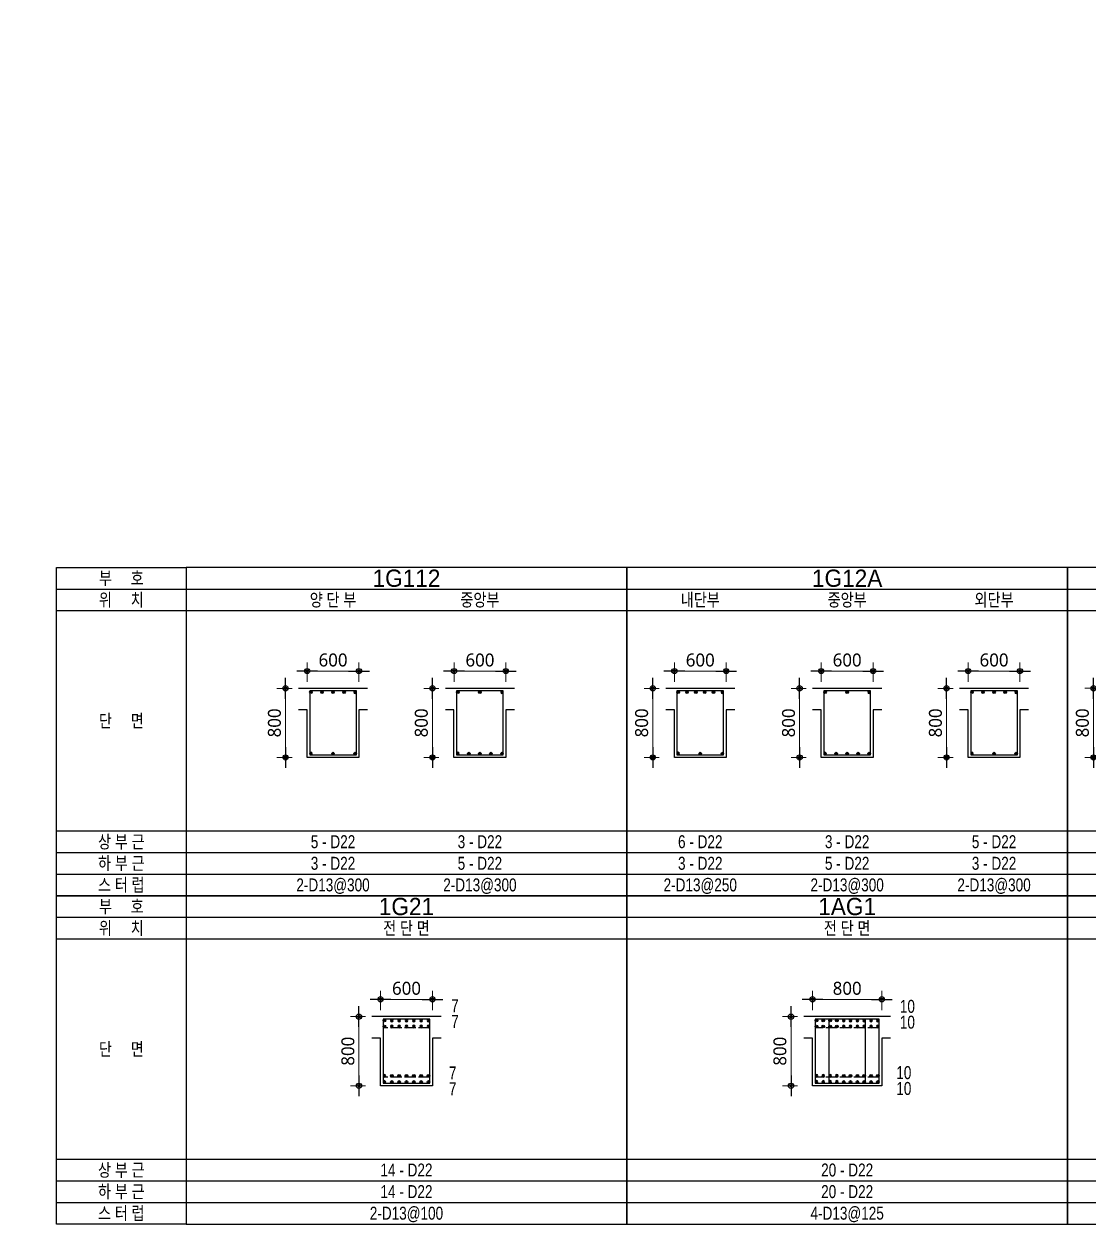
# Model space of a CAD drawing. Header units: millimetres. Extents: x 350420 to 672135, y -312840 to -44390.
# Drawn here: x 533284 to 545609, y -94550 to -80660 of the extents above; entities that cross this region are included whole.
import ezdxf
from ezdxf.enums import TextEntityAlignment as Align
from ezdxf.xclip import XClip

# ---------------------------------------------------------------- set-up
doc = ezdxf.new("R2010")
doc.units = ezdxf.units.MM
doc.header["$LTSCALE"] = 65
doc.header["$XCLIPFRAME"] = 0
doc.linetypes.add('HID', pattern=[2.5, 2, -0.5])
doc.linetypes.add('XS-지하주차장$0$HID', pattern=[2.3, 1.5, -0.8])
doc.layers.get('Defpoints').update_dxf_attribs({"color": 145})
for name, color, linetype in [('BAR', 2, 'Continuous'), ('BAR1', 3, 'Continuous'), ('BAR2', 3, 'HID'), ('BARR', 1, 'Continuous'), ('DIM', 7, 'Continuous'), ('LINE', 7, 'Continuous'), ('보', 4, 'Continuous')]:
    doc.layers.add(name, color=color, linetype=linetype)
doc.layers.add('TEXT', color=3, linetype='Continuous', lineweight=9)
doc.layers.add('XS-지하주차장$0$1215', color=181, linetype='XS-지하주차장$0$HID', plot=False)
doc.styles.add('돋음', font='Dotum.ttf')
doc.styles.add('맑은고딕', font='malgun.ttf')
doc.dimstyles.new('DIM_30', dxfattribs={"dimscale": 30, "dimtxt": 3, "dimasz": 1.2, "dimexe": 2, "dimexo": 1.5, "dimgap": 1, "dimtad": 1, "dimdec": 0, "dimdsep": 46, "dimtxsty": '맑은고딕', "dimblk1": 'DIMDOT', "dimblk2": 'DIMDOT', "dimsah": 1, "dimcen": 1, "dimdle": 2, "dimclrd": 7, "dimclre": 7, "dimclrt": 3, "dimadec": 0, "dimazin": 0, "dimtfac": 1, "dimtdec": 0, "dimtix": 1, "dimtmove": 2, "dimatfit": 3, "dimldrblk": 'DIMDOT', "dimfxl": 0, "dimtolj": 1, "dimarcsym": 0})

# ---------------------------------------------------------------- blocks, each defined once
blk = doc.blocks.new('A$C229967B0')
at = {"layer": 'LINE'}
for p, q in [((-750, 0), (750, 0)), ((-750, -3800), (-750, 0)), ((750, 0), (750, -3800)), ((-750, -500), (750, -500)), ((-750, -3050), (750, -3050)), ((750, -3800), (-750, -3800))]:
    blk.add_line(p, q, dxfattribs=at)
at = {"layer": 'LINE', "color": 4}
for p, q in [((-750, -250), (750, -250)), ((-750, -3300), (750, -3300)), ((-750, -3550), (750, -3550))]:
    blk.add_line(p, q, dxfattribs=at)
at = {"layer": 'TEXT', "style": '돋음', "width": 0.8}
for s, p in [('부     호', (0, -125)), ('위     치', (0, -375)), ('단     면', (0, -1775)), ('상 부 근', (0, -3175)), ('하 부 근', (0, -3425)), ('스 터 럽', (0, -3675))]:
    blk.add_text(s, height=150, dxfattribs=at).set_placement(p, align=Align.MIDDLE_CENTER)
blk = doc.blocks.new('A$C60D16AC0')
at = {"layer": 'LINE', "color": 4}
for p, q in [((-5100, 3550), (0, 3550)), ((-5100, 500), (0, 500)), ((-5100, 250), (0, 250))]:
    blk.add_line(p, q, dxfattribs=at)
at = {"layer": 'LINE'}
for p, q in [((-5100, 3300), (0, 3300)), ((-5100, 750), (0, 750))]:
    blk.add_line(p, q, dxfattribs=at)
blk.add_lwpolyline([(-5100, 3800), (-5100, 0), (0, 0), (0, 3800)], close=True, dxfattribs=at)
blk = doc.blocks.new('BAR')
at = {"layer": 'BARR'}
h = blk.add_hatch(color=256, dxfattribs=at)
edge = h.paths.add_edge_path()
edge.add_arc((0, 0), 15, 0, 360)
blk.add_circle((0, 0), 15, dxfattribs=at)
blk = doc.blocks.new('DIMDOT')
at = {"layer": 'DIM', "linetype": 'Continuous'}
blk.add_line((-2, 0), (2, 0), dxfattribs=at)
for radius in [0.5, 0.25]:
    blk.add_circle((0, 0), radius, dxfattribs=at)
blk = doc.blocks.new('*D157')
at = {"layer": 'Defpoints', "color": 0, "transparency": 16777216}
for p in [(21677, -24408), (21677, -24608), (22277, -24608)]:
    blk.add_point(p, dxfattribs=at)
at = {"layer": 'DIM', "color": 7, "lineweight": -2, "transparency": 16777216}
for p, q in [((21677, -24533), (21677, -24308)), ((22217, -24408), (21737, -24408)), ((22277, -24533), (22277, -24308))]:
    blk.add_line(p, q, dxfattribs=at)
at = {"layer": 'DIM', "color": 7, "lineweight": -2, "transparency": 16777216, "xscale": 60, "yscale": 60, "zscale": 60, "rotation": 180}
blk.add_blockref('DIMDOT', (21677, -24408), dxfattribs=at)
at = {"layer": 'DIM', "color": 7, "lineweight": -2, "transparency": 16777216, "xscale": 60, "yscale": 60, "zscale": 60}
blk.add_blockref('DIMDOT', (22277, -24408), dxfattribs=at)
at = {"layer": 'DIM', "color": 3, "transparency": 16777216, "insert": (21977, -24281), "char_height": 150, "attachment_point": 5, "style": '맑은고딕'}
blk.add_mtext('\\A1;600', dxfattribs=at)
blk = doc.blocks.new('*D158')
at = {"layer": 'Defpoints', "color": 0, "transparency": 16777216}
for p in [(21577, -24608), (21427, -25408), (21577, -25408)]:
    blk.add_point(p, dxfattribs=at)
at = {"layer": 'DIM', "color": 7, "lineweight": -2, "transparency": 16777216}
for p, q in [((21502, -24608), (21327, -24608)), ((21427, -24668), (21427, -25348)), ((21502, -25408), (21327, -25408))]:
    blk.add_line(p, q, dxfattribs=at)
at = {"layer": 'DIM', "color": 7, "lineweight": -2, "transparency": 16777216, "xscale": 60, "yscale": 60, "zscale": 60}
for p, rotation in [((21427, -24608), 90), ((21427, -25408), 270)]:
    blk.add_blockref('DIMDOT', p, dxfattribs=dict(at, rotation=rotation))
at = {"layer": 'DIM', "color": 3, "transparency": 16777216, "insert": (21299, -25008), "char_height": 150, "attachment_point": 5, "rotation": 90, "style": '맑은고딕'}
blk.add_mtext('\\A1;800', dxfattribs=at)
blk = doc.blocks.new('*D159')
at = {"layer": 'Defpoints', "color": 0, "transparency": 16777216}
for p in [(23377, -24408), (23377, -24608), (23977, -24608)]:
    blk.add_point(p, dxfattribs=at)
at = {"layer": 'DIM', "color": 7, "lineweight": -2, "transparency": 16777216}
for p, q in [((23377, -24533), (23377, -24308)), ((23917, -24408), (23437, -24408)), ((23977, -24533), (23977, -24308))]:
    blk.add_line(p, q, dxfattribs=at)
at = {"layer": 'DIM', "color": 7, "lineweight": -2, "transparency": 16777216, "xscale": 60, "yscale": 60, "zscale": 60, "rotation": 180}
blk.add_blockref('DIMDOT', (23377, -24408), dxfattribs=at)
at = {"layer": 'DIM', "color": 7, "lineweight": -2, "transparency": 16777216, "xscale": 60, "yscale": 60, "zscale": 60}
blk.add_blockref('DIMDOT', (23977, -24408), dxfattribs=at)
at = {"layer": 'DIM', "color": 3, "transparency": 16777216, "insert": (23677, -24281), "char_height": 150, "attachment_point": 5, "style": '맑은고딕'}
blk.add_mtext('\\A1;600', dxfattribs=at)
blk = doc.blocks.new('*D160')
at = {"layer": 'Defpoints', "color": 0, "transparency": 16777216}
for p in [(23277, -24608), (23127, -25408), (23277, -25408)]:
    blk.add_point(p, dxfattribs=at)
at = {"layer": 'DIM', "color": 7, "lineweight": -2, "transparency": 16777216}
for p, q in [((23202, -24608), (23027, -24608)), ((23127, -24668), (23127, -25348)), ((23202, -25408), (23027, -25408))]:
    blk.add_line(p, q, dxfattribs=at)
at = {"layer": 'DIM', "color": 7, "lineweight": -2, "transparency": 16777216, "xscale": 60, "yscale": 60, "zscale": 60}
for p, rotation in [((23127, -24608), 90), ((23127, -25408), 270)]:
    blk.add_blockref('DIMDOT', p, dxfattribs=dict(at, rotation=rotation))
at = {"layer": 'DIM', "color": 3, "transparency": 16777216, "insert": (22999, -25008), "char_height": 150, "attachment_point": 5, "rotation": 90, "style": '맑은고딕'}
blk.add_mtext('\\A1;800', dxfattribs=at)
blk = doc.blocks.new('*D161')
at = {"layer": 'Defpoints', "color": 0, "transparency": 16777216}
for p in [(28987, -24408), (28987, -24608), (29587, -24608)]:
    blk.add_point(p, dxfattribs=at)
at = {"layer": 'DIM', "color": 7, "lineweight": -2, "transparency": 16777216}
for p, q in [((28987, -24533), (28987, -24308)), ((29527, -24408), (29047, -24408)), ((29587, -24533), (29587, -24308))]:
    blk.add_line(p, q, dxfattribs=at)
at = {"layer": 'DIM', "color": 7, "lineweight": -2, "transparency": 16777216, "xscale": 60, "yscale": 60, "zscale": 60, "rotation": 180}
blk.add_blockref('DIMDOT', (28987, -24408), dxfattribs=at)
at = {"layer": 'DIM', "color": 7, "lineweight": -2, "transparency": 16777216, "xscale": 60, "yscale": 60, "zscale": 60}
blk.add_blockref('DIMDOT', (29587, -24408), dxfattribs=at)
at = {"layer": 'DIM', "color": 3, "transparency": 16777216, "insert": (29287, -24281), "char_height": 150, "attachment_point": 5, "style": '맑은고딕'}
blk.add_mtext('\\A1;600', dxfattribs=at)
blk = doc.blocks.new('*D162')
at = {"layer": 'Defpoints', "color": 0, "transparency": 16777216}
for p in [(28887, -24608), (28737, -25408), (28887, -25408)]:
    blk.add_point(p, dxfattribs=at)
at = {"layer": 'DIM', "color": 7, "lineweight": -2, "transparency": 16777216}
for p, q in [((28812, -24608), (28637, -24608)), ((28737, -24668), (28737, -25348)), ((28812, -25408), (28637, -25408))]:
    blk.add_line(p, q, dxfattribs=at)
at = {"layer": 'DIM', "color": 7, "lineweight": -2, "transparency": 16777216, "xscale": 60, "yscale": 60, "zscale": 60}
for p, rotation in [((28737, -24608), 90), ((28737, -25408), 270)]:
    blk.add_blockref('DIMDOT', p, dxfattribs=dict(at, rotation=rotation))
at = {"layer": 'DIM', "color": 3, "transparency": 16777216, "insert": (28609, -25008), "char_height": 150, "attachment_point": 5, "rotation": 90, "style": '맑은고딕'}
blk.add_mtext('\\A1;800', dxfattribs=at)
blk = doc.blocks.new('*D163')
at = {"layer": 'Defpoints', "color": 0, "transparency": 16777216}
for p in [(30687, -24408), (30687, -24608), (31287, -24608)]:
    blk.add_point(p, dxfattribs=at)
at = {"layer": 'DIM', "color": 7, "lineweight": -2, "transparency": 16777216}
for p, q in [((30687, -24533), (30687, -24308)), ((31227, -24408), (30747, -24408)), ((31287, -24533), (31287, -24308))]:
    blk.add_line(p, q, dxfattribs=at)
at = {"layer": 'DIM', "color": 7, "lineweight": -2, "transparency": 16777216, "xscale": 60, "yscale": 60, "zscale": 60, "rotation": 180}
blk.add_blockref('DIMDOT', (30687, -24408), dxfattribs=at)
at = {"layer": 'DIM', "color": 7, "lineweight": -2, "transparency": 16777216, "xscale": 60, "yscale": 60, "zscale": 60}
blk.add_blockref('DIMDOT', (31287, -24408), dxfattribs=at)
at = {"layer": 'DIM', "color": 3, "transparency": 16777216, "insert": (30987, -24281), "char_height": 150, "attachment_point": 5, "style": '맑은고딕'}
blk.add_mtext('\\A1;600', dxfattribs=at)
blk = doc.blocks.new('*D164')
at = {"layer": 'Defpoints', "color": 0, "transparency": 16777216}
for p in [(30587, -24608), (30437, -25408), (30587, -25408)]:
    blk.add_point(p, dxfattribs=at)
at = {"layer": 'DIM', "color": 7, "lineweight": -2, "transparency": 16777216}
for p, q in [((30512, -24608), (30337, -24608)), ((30437, -24668), (30437, -25348)), ((30512, -25408), (30337, -25408))]:
    blk.add_line(p, q, dxfattribs=at)
at = {"layer": 'DIM', "color": 7, "lineweight": -2, "transparency": 16777216, "xscale": 60, "yscale": 60, "zscale": 60}
for p, rotation in [((30437, -24608), 90), ((30437, -25408), 270)]:
    blk.add_blockref('DIMDOT', p, dxfattribs=dict(at, rotation=rotation))
at = {"layer": 'DIM', "color": 3, "transparency": 16777216, "insert": (30309, -25008), "char_height": 150, "attachment_point": 5, "rotation": 90, "style": '맑은고딕'}
blk.add_mtext('\\A1;800', dxfattribs=at)
blk = doc.blocks.new('*D165')
at = {"layer": 'Defpoints', "color": 0, "transparency": 16777216}
for p in [(32387, -24408), (32387, -24608), (32987, -24608)]:
    blk.add_point(p, dxfattribs=at)
at = {"layer": 'DIM', "color": 7, "lineweight": -2, "transparency": 16777216}
for p, q in [((32387, -24533), (32387, -24308)), ((32927, -24408), (32447, -24408)), ((32987, -24533), (32987, -24308))]:
    blk.add_line(p, q, dxfattribs=at)
at = {"layer": 'DIM', "color": 7, "lineweight": -2, "transparency": 16777216, "xscale": 60, "yscale": 60, "zscale": 60, "rotation": 180}
blk.add_blockref('DIMDOT', (32387, -24408), dxfattribs=at)
at = {"layer": 'DIM', "color": 7, "lineweight": -2, "transparency": 16777216, "xscale": 60, "yscale": 60, "zscale": 60}
blk.add_blockref('DIMDOT', (32987, -24408), dxfattribs=at)
at = {"layer": 'DIM', "color": 3, "transparency": 16777216, "insert": (32687, -24281), "char_height": 150, "attachment_point": 5, "style": '맑은고딕'}
blk.add_mtext('\\A1;600', dxfattribs=at)
blk = doc.blocks.new('*D166')
at = {"layer": 'Defpoints', "color": 0, "transparency": 16777216}
for p in [(32287, -24608), (32137, -25408), (32287, -25408)]:
    blk.add_point(p, dxfattribs=at)
at = {"layer": 'DIM', "color": 7, "lineweight": -2, "transparency": 16777216}
for p, q in [((32212, -24608), (32037, -24608)), ((32137, -24668), (32137, -25348)), ((32212, -25408), (32037, -25408))]:
    blk.add_line(p, q, dxfattribs=at)
at = {"layer": 'DIM', "color": 7, "lineweight": -2, "transparency": 16777216, "xscale": 60, "yscale": 60, "zscale": 60}
for p, rotation in [((32137, -24608), 90), ((32137, -25408), 270)]:
    blk.add_blockref('DIMDOT', p, dxfattribs=dict(at, rotation=rotation))
at = {"layer": 'DIM', "color": 3, "transparency": 16777216, "insert": (32009, -25008), "char_height": 150, "attachment_point": 5, "rotation": 90, "style": '맑은고딕'}
blk.add_mtext('\\A1;800', dxfattribs=at)
blk = doc.blocks.new('*D167')
at = {"layer": 'Defpoints', "color": 0, "transparency": 16777216}
for p in [(36714, -24408), (36714, -24608), (37314, -24608)]:
    blk.add_point(p, dxfattribs=at)
at = {"layer": 'DIM', "color": 7, "lineweight": -2, "transparency": 16777216}
for p, q in [((36714, -24533), (36714, -24308)), ((37254, -24408), (36774, -24408)), ((37314, -24533), (37314, -24308))]:
    blk.add_line(p, q, dxfattribs=at)
at = {"layer": 'DIM', "color": 7, "lineweight": -2, "transparency": 16777216, "xscale": 60, "yscale": 60, "zscale": 60, "rotation": 180}
blk.add_blockref('DIMDOT', (36714, -24408), dxfattribs=at)
at = {"layer": 'DIM', "color": 7, "lineweight": -2, "transparency": 16777216, "xscale": 60, "yscale": 60, "zscale": 60}
blk.add_blockref('DIMDOT', (37314, -24408), dxfattribs=at)
at = {"layer": 'DIM', "color": 3, "transparency": 16777216, "insert": (37014, -24281), "char_height": 150, "attachment_point": 5, "style": '맑은고딕'}
blk.add_mtext('\\A1;600', dxfattribs=at)
blk = doc.blocks.new('*D168')
at = {"layer": 'Defpoints', "color": 0, "transparency": 16777216}
for p in [(36614, -24608), (36464, -25408), (36614, -25408)]:
    blk.add_point(p, dxfattribs=at)
at = {"layer": 'DIM', "color": 7, "lineweight": -2, "transparency": 16777216}
for p, q in [((36539, -24608), (36364, -24608)), ((36464, -24668), (36464, -25348)), ((36539, -25408), (36364, -25408))]:
    blk.add_line(p, q, dxfattribs=at)
at = {"layer": 'DIM', "color": 7, "lineweight": -2, "transparency": 16777216, "xscale": 60, "yscale": 60, "zscale": 60}
for p, rotation in [((36464, -24608), 90), ((36464, -25408), 270)]:
    blk.add_blockref('DIMDOT', p, dxfattribs=dict(at, rotation=rotation))
at = {"layer": 'DIM', "color": 3, "transparency": 16777216, "insert": (36337, -25008), "char_height": 150, "attachment_point": 5, "rotation": 90, "style": '맑은고딕'}
blk.add_mtext('\\A1;800', dxfattribs=at)
blk = doc.blocks.new('*D169')
at = {"layer": 'Defpoints', "color": 0, "transparency": 16777216}
for p in [(38414, -24408), (38414, -24608), (39014, -24608)]:
    blk.add_point(p, dxfattribs=at)
at = {"layer": 'DIM', "color": 7, "lineweight": -2, "transparency": 16777216}
for p, q in [((38414, -24533), (38414, -24308)), ((38954, -24408), (38474, -24408)), ((39014, -24533), (39014, -24308))]:
    blk.add_line(p, q, dxfattribs=at)
at = {"layer": 'DIM', "color": 7, "lineweight": -2, "transparency": 16777216, "xscale": 60, "yscale": 60, "zscale": 60, "rotation": 180}
blk.add_blockref('DIMDOT', (38414, -24408), dxfattribs=at)
at = {"layer": 'DIM', "color": 7, "lineweight": -2, "transparency": 16777216, "xscale": 60, "yscale": 60, "zscale": 60}
blk.add_blockref('DIMDOT', (39014, -24408), dxfattribs=at)
at = {"layer": 'DIM', "color": 3, "transparency": 16777216, "insert": (38714, -24281), "char_height": 150, "attachment_point": 5, "style": '맑은고딕'}
blk.add_mtext('\\A1;600', dxfattribs=at)
blk = doc.blocks.new('*D170')
at = {"layer": 'Defpoints', "color": 0, "transparency": 16777216}
for p in [(38314, -24608), (38164, -25408), (38314, -25408)]:
    blk.add_point(p, dxfattribs=at)
at = {"layer": 'DIM', "color": 7, "lineweight": -2, "transparency": 16777216}
for p, q in [((38239, -24608), (38064, -24608)), ((38164, -24668), (38164, -25348)), ((38239, -25408), (38064, -25408))]:
    blk.add_line(p, q, dxfattribs=at)
at = {"layer": 'DIM', "color": 7, "lineweight": -2, "transparency": 16777216, "xscale": 60, "yscale": 60, "zscale": 60}
for p, rotation in [((38164, -24608), 90), ((38164, -25408), 270)]:
    blk.add_blockref('DIMDOT', p, dxfattribs=dict(at, rotation=rotation))
at = {"layer": 'DIM', "color": 3, "transparency": 16777216, "insert": (38037, -25008), "char_height": 150, "attachment_point": 5, "rotation": 90, "style": '맑은고딕'}
blk.add_mtext('\\A1;800', dxfattribs=at)
blk = doc.blocks.new('*D171')
at = {"layer": 'Defpoints', "color": 0, "transparency": 16777216}
for p in [(40114, -24408), (40114, -24608), (40714, -24608)]:
    blk.add_point(p, dxfattribs=at)
at = {"layer": 'DIM', "color": 7, "lineweight": -2, "transparency": 16777216}
for p, q in [((40114, -24533), (40114, -24308)), ((40654, -24408), (40174, -24408)), ((40714, -24533), (40714, -24308))]:
    blk.add_line(p, q, dxfattribs=at)
at = {"layer": 'DIM', "color": 7, "lineweight": -2, "transparency": 16777216, "xscale": 60, "yscale": 60, "zscale": 60, "rotation": 180}
blk.add_blockref('DIMDOT', (40114, -24408), dxfattribs=at)
at = {"layer": 'DIM', "color": 7, "lineweight": -2, "transparency": 16777216, "xscale": 60, "yscale": 60, "zscale": 60}
blk.add_blockref('DIMDOT', (40714, -24408), dxfattribs=at)
at = {"layer": 'DIM', "color": 3, "transparency": 16777216, "insert": (40414, -24281), "char_height": 150, "attachment_point": 5, "style": '맑은고딕'}
blk.add_mtext('\\A1;600', dxfattribs=at)
blk = doc.blocks.new('*D172')
at = {"layer": 'Defpoints', "color": 0, "transparency": 16777216}
for p in [(40014, -24608), (39864, -25408), (40014, -25408)]:
    blk.add_point(p, dxfattribs=at)
at = {"layer": 'DIM', "color": 7, "lineweight": -2, "transparency": 16777216}
for p, q in [((39939, -24608), (39764, -24608)), ((39864, -24668), (39864, -25348)), ((39939, -25408), (39764, -25408))]:
    blk.add_line(p, q, dxfattribs=at)
at = {"layer": 'DIM', "color": 7, "lineweight": -2, "transparency": 16777216, "xscale": 60, "yscale": 60, "zscale": 60}
for p, rotation in [((39864, -24608), 90), ((39864, -25408), 270)]:
    blk.add_blockref('DIMDOT', p, dxfattribs=dict(at, rotation=rotation))
at = {"layer": 'DIM', "color": 3, "transparency": 16777216, "insert": (39737, -25008), "char_height": 150, "attachment_point": 5, "rotation": 90, "style": '맑은고딕'}
blk.add_mtext('\\A1;800', dxfattribs=at)
blk = doc.blocks.new('*D139')
at = {"layer": 'Defpoints', "color": 0, "transparency": 16777216}
for p in [(22527, -30007), (22527, -30207), (23127, -30207)]:
    blk.add_point(p, dxfattribs=at)
at = {"layer": 'DIM', "color": 7, "lineweight": -2, "transparency": 16777216}
for p, q in [((22527, -30132), (22527, -29907)), ((23127, -30132), (23127, -29907)), ((23067, -30007), (22587, -30007))]:
    blk.add_line(p, q, dxfattribs=at)
at = {"layer": 'DIM', "color": 7, "lineweight": -2, "transparency": 16777216, "xscale": 60, "yscale": 60, "zscale": 60, "rotation": 180}
blk.add_blockref('DIMDOT', (22527, -30007), dxfattribs=at)
at = {"layer": 'DIM', "color": 7, "lineweight": -2, "transparency": 16777216, "xscale": 60, "yscale": 60, "zscale": 60}
blk.add_blockref('DIMDOT', (23127, -30007), dxfattribs=at)
at = {"layer": 'DIM', "color": 3, "transparency": 16777216, "insert": (22827, -29880), "char_height": 150, "attachment_point": 5, "style": '맑은고딕'}
blk.add_mtext('\\A1;600', dxfattribs=at)
blk = doc.blocks.new('*D140')
at = {"layer": 'Defpoints', "color": 0, "transparency": 16777216}
for p in [(22427, -30207), (22277, -31007), (22427, -31007)]:
    blk.add_point(p, dxfattribs=at)
at = {"layer": 'DIM', "color": 7, "lineweight": -2, "transparency": 16777216}
for p, q in [((22352, -30207), (22177, -30207)), ((22277, -30267), (22277, -30947)), ((22352, -31007), (22177, -31007))]:
    blk.add_line(p, q, dxfattribs=at)
at = {"layer": 'DIM', "color": 7, "lineweight": -2, "transparency": 16777216, "xscale": 60, "yscale": 60, "zscale": 60}
for p, rotation in [((22277, -30207), 90), ((22277, -31007), 270)]:
    blk.add_blockref('DIMDOT', p, dxfattribs=dict(at, rotation=rotation))
at = {"layer": 'DIM', "color": 3, "transparency": 16777216, "insert": (22149, -30607), "char_height": 150, "attachment_point": 5, "rotation": 90, "style": '맑은고딕'}
blk.add_mtext('\\A1;800', dxfattribs=at)
blk = doc.blocks.new('*D141')
at = {"layer": 'Defpoints', "color": 0, "transparency": 16777216}
for p in [(30587, -30007), (30587, -30207), (31387, -30207)]:
    blk.add_point(p, dxfattribs=at)
at = {"layer": 'DIM', "color": 7, "lineweight": -2, "transparency": 16777216}
for p, q in [((30587, -30132), (30587, -29907)), ((31387, -30132), (31387, -29907)), ((31327, -30007), (30647, -30007))]:
    blk.add_line(p, q, dxfattribs=at)
at = {"layer": 'DIM', "color": 7, "lineweight": -2, "transparency": 16777216, "xscale": 60, "yscale": 60, "zscale": 60, "rotation": 180}
blk.add_blockref('DIMDOT', (30587, -30007), dxfattribs=at)
at = {"layer": 'DIM', "color": 7, "lineweight": -2, "transparency": 16777216, "xscale": 60, "yscale": 60, "zscale": 60}
blk.add_blockref('DIMDOT', (31387, -30007), dxfattribs=at)
at = {"layer": 'DIM', "color": 3, "transparency": 16777216, "insert": (30987, -29880), "char_height": 150, "attachment_point": 5, "style": '맑은고딕'}
blk.add_mtext('\\A1;800', dxfattribs=at)
blk = doc.blocks.new('*D142')
at = {"layer": 'Defpoints', "color": 0, "transparency": 16777216}
for p in [(30487, -30207), (30337, -31007), (30487, -31007)]:
    blk.add_point(p, dxfattribs=at)
at = {"layer": 'DIM', "color": 7, "lineweight": -2, "transparency": 16777216}
for p, q in [((30412, -30207), (30237, -30207)), ((30337, -30267), (30337, -30947)), ((30412, -31007), (30237, -31007))]:
    blk.add_line(p, q, dxfattribs=at)
at = {"layer": 'DIM', "color": 7, "lineweight": -2, "transparency": 16777216, "xscale": 60, "yscale": 60, "zscale": 60}
for p, rotation in [((30337, -30207), 90), ((30337, -31007), 270)]:
    blk.add_blockref('DIMDOT', p, dxfattribs=dict(at, rotation=rotation))
at = {"layer": 'DIM', "color": 3, "transparency": 16777216, "insert": (30209, -30607), "char_height": 150, "attachment_point": 5, "rotation": 90, "style": '맑은고딕'}
blk.add_mtext('\\A1;800', dxfattribs=at)
blk = doc.blocks.new('*D143')
at = {"layer": 'Defpoints', "color": 0, "transparency": 16777216}
for p in [(37464, -30007), (37464, -30207), (38264, -30207)]:
    blk.add_point(p, dxfattribs=at)
at = {"layer": 'DIM', "color": 7, "lineweight": -2, "transparency": 16777216}
for p, q in [((37464, -30132), (37464, -29907)), ((38264, -30132), (38264, -29907)), ((38204, -30007), (37524, -30007))]:
    blk.add_line(p, q, dxfattribs=at)
at = {"layer": 'DIM', "color": 7, "lineweight": -2, "transparency": 16777216, "xscale": 60, "yscale": 60, "zscale": 60, "rotation": 180}
blk.add_blockref('DIMDOT', (37464, -30007), dxfattribs=at)
at = {"layer": 'DIM', "color": 7, "lineweight": -2, "transparency": 16777216, "xscale": 60, "yscale": 60, "zscale": 60}
blk.add_blockref('DIMDOT', (38264, -30007), dxfattribs=at)
at = {"layer": 'DIM', "color": 3, "transparency": 16777216, "insert": (37864, -29880), "char_height": 150, "attachment_point": 5, "style": '맑은고딕'}
blk.add_mtext('\\A1;800', dxfattribs=at)
blk = doc.blocks.new('*D144')
at = {"layer": 'Defpoints', "color": 0, "transparency": 16777216}
for p in [(37364, -30207), (37214, -31007), (37364, -31007)]:
    blk.add_point(p, dxfattribs=at)
at = {"layer": 'DIM', "color": 7, "lineweight": -2, "transparency": 16777216}
for p, q in [((37289, -30207), (37114, -30207)), ((37214, -30267), (37214, -30947)), ((37289, -31007), (37114, -31007))]:
    blk.add_line(p, q, dxfattribs=at)
at = {"layer": 'DIM', "color": 7, "lineweight": -2, "transparency": 16777216, "xscale": 60, "yscale": 60, "zscale": 60}
for p, rotation in [((37214, -30207), 90), ((37214, -31007), 270)]:
    blk.add_blockref('DIMDOT', p, dxfattribs=dict(at, rotation=rotation))
at = {"layer": 'DIM', "color": 3, "transparency": 16777216, "insert": (37087, -30607), "char_height": 150, "attachment_point": 5, "rotation": 90, "style": '맑은고딕'}
blk.add_mtext('\\A1;800', dxfattribs=at)
blk = doc.blocks.new('*D145')
at = {"layer": 'Defpoints', "color": 0, "transparency": 16777216}
for p in [(39164, -30007), (39164, -30207), (39964, -30207)]:
    blk.add_point(p, dxfattribs=at)
at = {"layer": 'DIM', "color": 7, "lineweight": -2, "transparency": 16777216}
for p, q in [((39164, -30132), (39164, -29907)), ((39964, -30132), (39964, -29907)), ((39904, -30007), (39224, -30007))]:
    blk.add_line(p, q, dxfattribs=at)
at = {"layer": 'DIM', "color": 7, "lineweight": -2, "transparency": 16777216, "xscale": 60, "yscale": 60, "zscale": 60, "rotation": 180}
blk.add_blockref('DIMDOT', (39164, -30007), dxfattribs=at)
at = {"layer": 'DIM', "color": 7, "lineweight": -2, "transparency": 16777216, "xscale": 60, "yscale": 60, "zscale": 60}
blk.add_blockref('DIMDOT', (39964, -30007), dxfattribs=at)
at = {"layer": 'DIM', "color": 3, "transparency": 16777216, "insert": (39564, -29880), "char_height": 150, "attachment_point": 5, "style": '맑은고딕'}
blk.add_mtext('\\A1;800', dxfattribs=at)
blk = doc.blocks.new('*D146')
at = {"layer": 'Defpoints', "color": 0, "transparency": 16777216}
for p in [(39064, -30207), (38914, -31007), (39064, -31007)]:
    blk.add_point(p, dxfattribs=at)
at = {"layer": 'DIM', "color": 7, "lineweight": -2, "transparency": 16777216}
for p, q in [((38989, -30207), (38814, -30207)), ((38914, -30267), (38914, -30947)), ((38989, -31007), (38814, -31007))]:
    blk.add_line(p, q, dxfattribs=at)
at = {"layer": 'DIM', "color": 7, "lineweight": -2, "transparency": 16777216, "xscale": 60, "yscale": 60, "zscale": 60}
for p, rotation in [((38914, -30207), 90), ((38914, -31007), 270)]:
    blk.add_blockref('DIMDOT', p, dxfattribs=dict(at, rotation=rotation))
at = {"layer": 'DIM', "color": 3, "transparency": 16777216, "insert": (38787, -30607), "char_height": 150, "attachment_point": 5, "rotation": 90, "style": '맑은고딕'}
blk.add_mtext('\\A1;800', dxfattribs=at)
blk = doc.blocks.new('XS-지하주차장')
at = {"layer": 'XS-지하주차장$0$1215'}
blk.add_line((429311, -23852), (653968, 164077), dxfattribs=at)
blk = doc.blocks.new('1G112')
at = {"layer": 'BAR1'}
for points in [[(1430, 1630), (1970, 1630), (1970, 2370), (1430, 2370)], [(3130, 1630), (3670, 1630), (3670, 2370), (3130, 2370)]]:
    blk.add_lwpolyline(points, close=True, dxfattribs=at)
at = {"layer": '보'}
for p, q in [((2100, 2400), (1300, 2400)), ((3800, 2400), (3000, 2400))]:
    blk.add_line(p, q, dxfattribs=at)
for points in [[(2100, 2150), (2000, 2150), (2000, 1600), (1400, 1600), (1400, 2150), (1300, 2150)], [(3800, 2150), (3700, 2150), (3700, 1600), (3100, 1600), (3100, 2150), (3000, 2150)]]:
    blk.add_lwpolyline(points, dxfattribs=at)
at = {"layer": 'BAR'}
for p in [(1444.5, 2355.5), (1572.25, 2355.5), (1700, 2355.5), (1827.75, 2355.5), (3144.5, 2355.5), (3400, 2355.5)]:
    blk.add_blockref('BAR', p, dxfattribs=at)
at = {"layer": 'BAR', "xscale": -1}
for p in [(1955.5, 2355.5), (3655.5, 2355.5)]:
    blk.add_blockref('BAR', p, dxfattribs=at)
at = {"layer": 'BAR', "xscale": -1, "rotation": 180}
for p in [(1444.5, 1644.5), (3144.5, 1644.5)]:
    blk.add_blockref('BAR', p, dxfattribs=at)
at = {"layer": 'BAR', "rotation": 180.0000000000014}
for p in [(1700, 1644.5), (1955.5, 1644.5), (3272.25, 1644.5), (3400, 1644.5), (3527.75, 1644.5), (3655.5, 1644.5)]:
    blk.add_blockref('BAR', p, dxfattribs=at)
at = {"layer": 'LINE'}
blk.add_blockref('A$C60D16AC0', (5100, 0), dxfattribs=at)
at = {"layer": 'TEXT', "color": 6, "style": '돋음'}
blk.add_text('1G112', height=200, dxfattribs=at).set_placement((2550, 3675), align=Align.MIDDLE_CENTER)
at = {"layer": 'TEXT', "style": '돋음', "width": 0.8}
for s, p in [('양 단 부', (1700, 3425)), ('중앙부', (3400, 3425)), ('5 - D22', (1700, 625)), ('3 - D22', (3400, 625)), ('3 - D22', (1700, 375)), ('5 - D22', (3400, 375)), ('2-D13@300', (1700, 125)), ('2-D13@300', (3400, 125))]:
    blk.add_text(s, height=150, dxfattribs=at).set_placement(p, align=Align.MIDDLE_CENTER)
at = {"layer": 'DIM'}
for base, p1, p2, angle, picture, middle in [((1400, 2600), (2000, 2400), (1400, 2400), 180, '*D157', (1700, 2727.5)), ((3100, 2600), (3700, 2400), (3100, 2400), 180, '*D159', (3400, 2727.5)), ((1150, 1600), (1300, 2400), (1300, 1600), 270, '*D158', (1022.5, 2000)), ((2850, 1600), (3000, 2400), (3000, 1600), 270, '*D160', (2722.5, 2000))]:
    dim = blk.add_linear_dim(base=base, p1=p1, p2=p2, angle=angle, dimstyle='DIM_30', override={"dimscale": 50}, dxfattribs=at)
    dim.commit()
    dim.dimension.update_dxf_attribs({"geometry": picture, "text_midpoint": middle, "insert": (-20276.52, 27008.25)})
blk = doc.blocks.new('1G12A')
at = {"layer": 'BAR1'}
for points in [[(580, 1630), (1120, 1630), (1120, 2370), (580, 2370)], [(2280, 1630), (2820, 1630), (2820, 2370), (2280, 2370)], [(3980, 1630), (4520, 1630), (4520, 2370), (3980, 2370)]]:
    blk.add_lwpolyline(points, close=True, dxfattribs=at)
at = {"layer": '보'}
for p, q in [((1250, 2400), (450, 2400)), ((2950, 2400), (2150, 2400)), ((4650, 2400), (3850, 2400))]:
    blk.add_line(p, q, dxfattribs=at)
for points in [[(1250, 2150), (1150, 2150), (1150, 1600), (550, 1600), (550, 2150), (450, 2150)], [(2950, 2150), (2850, 2150), (2850, 1600), (2250, 1600), (2250, 2150), (2150, 2150)], [(4650, 2150), (4550, 2150), (4550, 1600), (3950, 1600), (3950, 2150), (3850, 2150)]]:
    blk.add_lwpolyline(points, dxfattribs=at)
at = {"layer": 'BAR'}
for p in [(594.5, 2355.5), (696.7, 2355.5), (798.9, 2355.5), (901.1, 2355.5), (1003.3, 2355.5), (2294.5, 2355.5), (2550, 2355.5), (3994.5, 2355.5), (4122.25, 2355.5), (4250, 2355.5), (4377.75, 2355.5)]:
    blk.add_blockref('BAR', p, dxfattribs=at)
at = {"layer": 'BAR', "xscale": -1}
for p in [(1105.5, 2355.5), (2805.5, 2355.5), (4505.5, 2355.5)]:
    blk.add_blockref('BAR', p, dxfattribs=at)
at = {"layer": 'BAR', "xscale": -1, "rotation": 180}
for p in [(594.5, 1644.5), (2294.5, 1644.5), (3994.5, 1644.5)]:
    blk.add_blockref('BAR', p, dxfattribs=at)
at = {"layer": 'BAR', "rotation": 180.0000000000014}
for p in [(850, 1644.5), (1105.5, 1644.5), (2422.25, 1644.5), (2550, 1644.5), (2677.75, 1644.5), (2805.5, 1644.5), (4250, 1644.5), (4505.5, 1644.5)]:
    blk.add_blockref('BAR', p, dxfattribs=at)
at = {"layer": 'LINE'}
blk.add_blockref('A$C60D16AC0', (5100, 0), dxfattribs=at)
at = {"layer": 'TEXT', "color": 6, "style": '돋음'}
blk.add_text('1G12A', height=200, dxfattribs=at).set_placement((2550, 3675), align=Align.MIDDLE_CENTER)
at = {"layer": 'TEXT', "style": '돋음', "width": 0.8}
for s, p in [('내단부', (850, 3425)), ('중앙부', (2550, 3425)), ('외단부', (4250, 3425)), ('6 - D22', (850, 625)), ('3 - D22', (2550, 625)), ('5 - D22', (4250, 625)), ('3 - D22', (850, 375)), ('5 - D22', (2550, 375)), ('3 - D22', (4250, 375)), ('2-D13@250', (850, 125)), ('2-D13@300', (2550, 125)), ('2-D13@300', (4250, 125))]:
    blk.add_text(s, height=150, dxfattribs=at).set_placement(p, align=Align.MIDDLE_CENTER)
at = {"layer": 'DIM'}
for base, p1, p2, angle, picture, middle in [((550, 2600), (1150, 2400), (550, 2400), 180, '*D161', (850, 2727.5)), ((2250, 2600), (2850, 2400), (2250, 2400), 180, '*D163', (2550, 2727.5)), ((3950, 2600), (4550, 2400), (3950, 2400), 180, '*D165', (4250, 2727.5)), ((300, 1600), (450, 2400), (450, 1600), 270, '*D162', (172.5, 2000)), ((2000, 1600), (2150, 2400), (2150, 1600), 270, '*D164', (1872.5, 2000)), ((3700, 1600), (3850, 2400), (3850, 1600), 270, '*D166', (3572.5, 2000))]:
    dim = blk.add_linear_dim(base=base, p1=p1, p2=p2, angle=angle, dimstyle='DIM_30', override={"dimscale": 50}, dxfattribs=at)
    dim.commit()
    dim.dimension.update_dxf_attribs({"geometry": picture, "text_midpoint": middle, "insert": (-28436.84, 27008.25)})
blk = doc.blocks.new('1G12B')
at = {"layer": 'BAR1'}
for points in [[(580, 1630), (1120, 1630), (1120, 2370), (580, 2370)], [(2280, 1630), (2820, 1630), (2820, 2370), (2280, 2370)], [(3980, 1630), (4520, 1630), (4520, 2370), (3980, 2370)]]:
    blk.add_lwpolyline(points, close=True, dxfattribs=at)
at = {"layer": 'LINE', "color": 4}
for p, q in [((0, 3550), (5100, 3550)), ((0, 500), (5100, 500)), ((0, 250), (5100, 250))]:
    blk.add_line(p, q, dxfattribs=at)
at = {"layer": 'LINE'}
for p, q in [((0, 3300), (5100, 3300)), ((0, 750), (5100, 750))]:
    blk.add_line(p, q, dxfattribs=at)
blk.add_lwpolyline([(0, 3800), (0, 0), (5100, 0), (5100, 3800)], close=True, dxfattribs=at)
at = {"layer": '보'}
for p, q in [((1250, 2400), (450, 2400)), ((2950, 2400), (2150, 2400)), ((4650, 2400), (3850, 2400))]:
    blk.add_line(p, q, dxfattribs=at)
for points in [[(1250, 2150), (1150, 2150), (1150, 1600), (550, 1600), (550, 2150), (450, 2150)], [(2950, 2150), (2850, 2150), (2850, 1600), (2250, 1600), (2250, 2150), (2150, 2150)], [(4650, 2150), (4550, 2150), (4550, 1600), (3950, 1600), (3950, 2150), (3850, 2150)]]:
    blk.add_lwpolyline(points, dxfattribs=at)
at = {"layer": 'BAR'}
for p in [(594.5, 2355.5), (667.5, 2355.5), (740.5, 2355.5), (813.5, 2355.5), (886.5, 2355.5), (959.5, 2355.5), (1032.5, 2355.5), (2294.5, 2355.5), (2550, 2355.5), (3994.5, 2355.5), (4079.7, 2355.5), (4164.8, 2355.5), (4250, 2355.5), (4335.2, 2355.5), (4420.3, 2355.5)]:
    blk.add_blockref('BAR', p, dxfattribs=at)
at = {"layer": 'BAR', "xscale": -1}
for p in [(1105.5, 2355.5), (2805.5, 2355.5), (4505.5, 2355.5)]:
    blk.add_blockref('BAR', p, dxfattribs=at)
at = {"layer": 'BAR', "xscale": -1, "rotation": 180}
for p in [(594.5, 1644.5), (2294.5, 1644.5), (3994.5, 1644.5)]:
    blk.add_blockref('BAR', p, dxfattribs=at)
at = {"layer": 'BAR', "rotation": 180.0000000000014}
for p in [(850, 1644.5), (1105.5, 1644.5), (2379.7, 1644.5), (2464.8, 1644.5), (2550, 1644.5), (2635.2, 1644.5), (2720.3, 1644.5), (2805.5, 1644.5), (4250, 1644.5), (4505.5, 1644.5)]:
    blk.add_blockref('BAR', p, dxfattribs=at)
at = {"layer": 'TEXT', "color": 6, "style": '돋음'}
blk.add_text('1G12B', height=200, dxfattribs=at).set_placement((2550, 3675), align=Align.MIDDLE_CENTER)
at = {"layer": 'TEXT', "style": '돋음', "width": 0.8}
for s, p in [('내단부', (850, 3425)), ('중앙부', (2550, 3425)), ('외단부', (4250, 3425)), ('8 - D22', (850, 625)), ('3 - D22', (2550, 625)), ('7 - D22', (4250, 625)), ('3 - D22', (850, 375)), ('7 - D22', (2550, 375)), ('3 - D22', (4250, 375)), ('2-D13@125', (850, 125)), ('2-D13@250', (2550, 125)), ('2-D13@125', (4250, 125))]:
    blk.add_text(s, height=150, dxfattribs=at).set_placement(p, align=Align.MIDDLE_CENTER)
at = {"layer": 'DIM'}
for base, p1, p2, angle, picture, middle in [((550, 2600), (1150, 2400), (550, 2400), 180, '*D167', (850, 2727.5)), ((2250, 2600), (2850, 2400), (2250, 2400), 180, '*D169', (2550, 2727.5)), ((3950, 2600), (4550, 2400), (3950, 2400), 180, '*D171', (4250, 2727.5)), ((300, 1600), (450, 2400), (450, 1600), 270, '*D168', (172.5, 2000)), ((2000, 1600), (2150, 2400), (2150, 1600), 270, '*D170', (1872.5, 2000)), ((3700, 1600), (3850, 2400), (3850, 1600), 270, '*D172', (3572.5, 2000))]:
    dim = blk.add_linear_dim(base=base, p1=p1, p2=p2, angle=angle, dimstyle='DIM_30', override={"dimscale": 50}, dxfattribs=at)
    dim.commit()
    dim.dimension.update_dxf_attribs({"geometry": picture, "text_midpoint": middle, "insert": (-36164.4, 27008.3)})
blk = doc.blocks.new('1G21')
at = {"layer": 'BAR1'}
blk.add_lwpolyline([(2280, 1630), (2820, 1630), (2820, 2370), (2280, 2370)], close=True, dxfattribs=at)
at = {"layer": 'BAR2'}
for p, q in [((2820, 2271), (2280, 2271)), ((2820, 1700), (2280, 1700))]:
    blk.add_line(p, q, dxfattribs=at)
at = {"layer": 'LINE', "color": 4}
for p, q in [((0, 3550), (5100, 3550)), ((0, 500), (5100, 500)), ((0, 250), (5100, 250))]:
    blk.add_line(p, q, dxfattribs=at)
at = {"layer": 'LINE'}
for p, q in [((0, 3300), (5100, 3300)), ((0, 750), (5100, 750))]:
    blk.add_line(p, q, dxfattribs=at)
blk.add_lwpolyline([(0, 3800), (0, 0), (5100, 0), (5100, 3800)], close=True, dxfattribs=at)
at = {"layer": '보'}
blk.add_line((2950, 2400), (2150, 2400), dxfattribs=at)
blk.add_lwpolyline([(2950, 2150), (2850, 2150), (2850, 1600), (2250, 1600), (2250, 2150), (2150, 2150)], dxfattribs=at)
at = {"layer": 'BAR'}
for p in [(2294.5, 2355.5), (2294.5, 2285.5)]:
    blk.add_blockref('BAR', p, dxfattribs=at)
at = {"layer": 'BAR', "xscale": -1}
for p in [(2379.7, 2355.5), (2464.8, 2355.5), (2550, 2355.5), (2635.2, 2355.5), (2720.3, 2355.5), (2805.5, 2355.5), (2379.7, 2285.5), (2464.8, 2285.5), (2550, 2285.5), (2635.2, 2285.5), (2720.3, 2285.5), (2805.5, 2285.5)]:
    blk.add_blockref('BAR', p, dxfattribs=at)
at = {"layer": 'BAR', "xscale": -1, "rotation": 180}
for p in [(2294.5, 1714.5), (2294.5, 1644.5)]:
    blk.add_blockref('BAR', p, dxfattribs=at)
at = {"layer": 'BAR', "rotation": 180.0000000000014}
for p in [(2379.7, 1714.5), (2464.8, 1714.5), (2550, 1714.5), (2635.2, 1714.5), (2720.3, 1714.5), (2805.5, 1714.5), (2379.7, 1644.5), (2464.8, 1644.5), (2550, 1644.5), (2635.2, 1644.5), (2720.3, 1644.5), (2805.5, 1644.5)]:
    blk.add_blockref('BAR', p, dxfattribs=at)
at = {"layer": 'TEXT', "color": 6, "style": '돋음'}
blk.add_text('1G21', height=200, dxfattribs=at).set_placement((2550, 3675), align=Align.MIDDLE_CENTER)
at = {"layer": 'TEXT', "style": '돋음', "width": 0.8}
for s, p in [('전 단 면', (2550, 3425)), ('14 - D22', (2550, 625)), ('14 - D22', (2550, 375)), ('2-D13@100', (2550, 125))]:
    blk.add_text(s, height=150, dxfattribs=at).set_placement(p, align=Align.MIDDLE_CENTER)
at = {"layer": 'TEXT', "color": 1, "style": '돋음', "width": 0.8}
for p in [(3111, 2526.9), (3111, 2343.5), (3084.8, 1748.4), (3084.8, 1565)]:
    blk.add_text('7', height=150, dxfattribs=at).set_placement(p, align=Align.MIDDLE_CENTER)
at = {"layer": 'DIM'}
for base, p1, p2, angle, picture, middle in [((2250, 2600), (2850, 2400), (2250, 2400), 180, '*D139', (2550, 2727.5)), ((2000, 1600), (2150, 2400), (2150, 1600), 270, '*D140', (1872.5, 2000))]:
    dim = blk.add_linear_dim(base=base, p1=p1, p2=p2, angle=angle, dimstyle='DIM_30', override={"dimscale": 50}, dxfattribs=at)
    dim.commit()
    dim.dimension.update_dxf_attribs({"geometry": picture, "text_midpoint": middle, "insert": (-20276.5, 32607.3)})
blk = doc.blocks.new('1AG1')
at = {"layer": 'BAR1'}
for p, q in [((2338, 2355.5), (2338, 1644.5)), ((2762, 1644.5), (2762, 2355.5))]:
    blk.add_line(p, q, dxfattribs=at)
blk.add_lwpolyline([(2180, 1630), (2920, 1630), (2920, 2370), (2180, 2370)], close=True, dxfattribs=at)
at = {"layer": 'BAR2'}
for p, q in [((2920, 2271), (2180, 2271)), ((2920, 1700), (2180, 1700))]:
    blk.add_line(p, q, dxfattribs=at)
at = {"layer": 'LINE', "color": 4}
for p, q in [((0, 3550), (5100, 3550)), ((0, 500), (5100, 500)), ((0, 250), (5100, 250))]:
    blk.add_line(p, q, dxfattribs=at)
at = {"layer": 'LINE'}
for p, q in [((0, 3300), (5100, 3300)), ((0, 750), (5100, 750))]:
    blk.add_line(p, q, dxfattribs=at)
blk.add_lwpolyline([(0, 3800), (0, 0), (5100, 0), (5100, 3800)], close=True, dxfattribs=at)
at = {"layer": '보'}
blk.add_line((3050, 2400), (2050, 2400), dxfattribs=at)
blk.add_lwpolyline([(3050, 2150), (2950, 2150), (2950, 1600), (2150, 1600), (2150, 2150), (2050, 2150)], dxfattribs=at)
at = {"layer": 'BAR'}
for p in [(2194.5, 2355.5), (2273.5, 2355.5), (2352.5, 2355.5), (2431.5, 2355.5), (2194.5, 2285.5), (2273.5, 2285.5), (2352.5, 2285.5), (2431.5, 2285.5)]:
    blk.add_blockref('BAR', p, dxfattribs=at)
at = {"layer": 'BAR', "xscale": -1}
for p in [(2510.5, 2355.5), (2589.5, 2355.5), (2668.5, 2355.5), (2747.5, 2355.5), (2826.5, 2355.5), (2905.5, 2355.5), (2510.5, 2285.5), (2589.5, 2285.5), (2668.5, 2285.5), (2747.5, 2285.5), (2826.5, 2285.5), (2905.5, 2285.5)]:
    blk.add_blockref('BAR', p, dxfattribs=at)
at = {"layer": 'BAR', "xscale": -1, "rotation": 180}
for p in [(2194.5, 1714.5), (2273.5, 1714.5), (2352.5, 1714.5), (2431.5, 1714.5), (2194.5, 1644.5), (2273.5, 1644.5), (2352.5, 1644.5), (2431.5, 1644.5)]:
    blk.add_blockref('BAR', p, dxfattribs=at)
at = {"layer": 'BAR', "rotation": 179.9999999999907}
for p in [(2510.5, 1714.5), (2589.5, 1714.5), (2668.5, 1714.5), (2747.5, 1714.5), (2826.5, 1714.5), (2905.5, 1714.5), (2510.5, 1644.5), (2589.5, 1644.5), (2668.5, 1644.5), (2747.5, 1644.5), (2826.5, 1644.5), (2905.5, 1644.5)]:
    blk.add_blockref('BAR', p, dxfattribs=at)
at = {"layer": 'TEXT', "color": 6, "style": '돋음'}
blk.add_text('1AG1', height=200, dxfattribs=at).set_placement((2550, 3675), align=Align.MIDDLE_CENTER)
at = {"layer": 'TEXT', "style": '돋음', "width": 0.8}
for s, p in [('전 단 면', (2550, 3425)), ('20 - D22', (2550, 625)), ('20 - D22', (2550, 375)), ('4-D13@125', (2550, 125))]:
    blk.add_text(s, height=150, dxfattribs=at).set_placement(p, align=Align.MIDDLE_CENTER)
at = {"layer": 'TEXT', "color": 1, "style": '돋음', "width": 0.8}
for p in [(3247, 2519.6), (3247, 2336.3), (3205.8, 1752.3), (3205.8, 1569)]:
    blk.add_text('10', height=150, dxfattribs=at).set_placement(p, align=Align.MIDDLE_CENTER)
at = {"layer": 'DIM'}
for base, p1, p2, angle, picture, middle in [((2150, 2600), (2950, 2400), (2150, 2400), 180, '*D141', (2550, 2727.5)), ((1900, 1600), (2050, 2400), (2050, 1600), 270, '*D142', (1772.5, 2000))]:
    dim = blk.add_linear_dim(base=base, p1=p1, p2=p2, angle=angle, dimstyle='DIM_30', override={"dimscale": 50}, dxfattribs=at)
    dim.commit()
    dim.dimension.update_dxf_attribs({"geometry": picture, "text_midpoint": middle, "insert": (-28436.8, 32607.3)})
blk = doc.blocks.new('1AG1A')
at = {"layer": 'BAR1'}
for p, q in [((1517, 1644.5), (1517, 2355.5)), ((1883, 2355.5), (1883, 1644.5)), ((3267, 2355.5), (3267, 1644.5)), ((3533, 2355.5), (3533, 1644.5))]:
    blk.add_line(p, q, dxfattribs=at)
for points in [[(1330, 1630), (2070, 1630), (2070, 2370), (1330, 2370)], [(3030, 1630), (3770, 1630), (3770, 2370), (3030, 2370)]]:
    blk.add_lwpolyline(points, close=True, dxfattribs=at)
at = {"layer": 'BAR2'}
for p, q in [((2070, 2271), (1330, 2271)), ((3770, 1700), (3030, 1700))]:
    blk.add_line(p, q, dxfattribs=at)
at = {"layer": 'LINE'}
for p, q in [((0, 3800), (0, 0)), ((5100, 3800), (0, 3800)), ((5100, 0), (5100, 3800)), ((0, 3300), (5100, 3300)), ((0, 750), (5100, 750)), ((0, 0), (5100, 0))]:
    blk.add_line(p, q, dxfattribs=at)
at = {"layer": 'LINE', "color": 4}
for p, q in [((0, 3550), (5100, 3550)), ((0, 500), (5100, 500)), ((0, 250), (5100, 250))]:
    blk.add_line(p, q, dxfattribs=at)
at = {"layer": '보'}
for p, q in [((2200, 2400), (1200, 2400)), ((3900, 2400), (2900, 2400))]:
    blk.add_line(p, q, dxfattribs=at)
for points in [[(2200, 2150), (2100, 2150), (2100, 1600), (1300, 1600), (1300, 2150), (1200, 2150)], [(3900, 2150), (3800, 2150), (3800, 1600), (3000, 1600), (3000, 2150), (2900, 2150)]]:
    blk.add_lwpolyline(points, dxfattribs=at)
at = {"layer": 'BAR'}
for p in [(1344.5, 2355.5), (1423.5, 2355.5), (1502.5, 2355.5), (1581.5, 2355.5), (3044.5, 2355.5), (1344.5, 2285.5), (1423.5, 2285.5), (1502.5, 2285.5), (1581.5, 2285.5)]:
    blk.add_blockref('BAR', p, dxfattribs=at)
at = {"layer": 'BAR', "xscale": -1}
for p in [(1660.5, 2355.5), (1739.5, 2355.5), (1818.5, 2355.5), (1897.5, 2355.5), (1976.5, 2355.5), (2055.5, 2355.5), (3163, 2355.5), (3281.5, 2355.5), (3400, 2355.5), (3518.5, 2355.5), (3637, 2355.5), (3755.5, 2355.5), (1660.5, 2285.5), (1739.5, 2285.5), (1818.5, 2285.5), (1897.5, 2285.5), (1976.5, 2285.5), (2055.5, 2285.5)]:
    blk.add_blockref('BAR', p, dxfattribs=at)
at = {"layer": 'BAR', "xscale": -1, "rotation": 180}
for p in [(3044.5, 1714.5), (3123.5, 1714.5), (3281.5, 1714.5), (1344.5, 1644.5), (1423.5, 1644.5), (1502.5, 1644.5), (1581.5, 1644.5), (3044.5, 1644.5), (3123.5, 1644.5), (3202.5, 1644.5), (3281.5, 1644.5)]:
    blk.add_blockref('BAR', p, dxfattribs=at)
at = {"layer": 'BAR', "rotation": 179.9999999999907}
for p in [(3518.5, 1714.5), (3676.5, 1714.5), (3755.5, 1714.5), (1660.5, 1644.5), (1739.5, 1644.5), (1818.5, 1644.5), (1897.5, 1644.5), (1976.5, 1644.5), (2055.5, 1644.5), (3360.5, 1644.5), (3439.5, 1644.5), (3518.5, 1644.5), (3597.5, 1644.5), (3676.5, 1644.5), (3755.5, 1644.5)]:
    blk.add_blockref('BAR', p, dxfattribs=at)
at = {"layer": 'TEXT', "color": 6, "style": '돋음'}
blk.add_text('1AG1A', height=200, dxfattribs=at).set_placement((2550, 3675), align=Align.MIDDLE_CENTER)
at = {"layer": 'TEXT', "style": '돋음', "width": 0.8}
for s, p in [('양 단 부', (1700, 3425)), ('중앙부', (3400, 3425)), ('20 - D22', (1700, 625)), ('7 - D22', (3400, 625)), ('10 - D22', (1700, 375)), ('16 - D22', (3400, 375)), ('4-D13@125', (1700, 125)), ('4-D13@150', (3400, 125))]:
    blk.add_text(s, height=150, dxfattribs=at).set_placement(p, align=Align.MIDDLE_CENTER)
at = {"layer": 'TEXT', "color": 1, "style": '돋음', "width": 0.8}
for s, p in [('10', (2275.2, 2422.1)), ('10', (2275.2, 2238.8)), ('6', (3953.2, 1811.6)), ('10', (3953.2, 1628.2))]:
    blk.add_text(s, height=150, dxfattribs=at).set_placement(p, align=Align.MIDDLE_CENTER)
at = {"layer": 'DIM'}
for base, p1, p2, angle, picture, middle in [((1300, 2600), (2100, 2400), (1300, 2400), 180, '*D143', (1700, 2727.5)), ((3000, 2600), (3800, 2400), (3000, 2400), 180, '*D145', (3400, 2727.5)), ((1050, 1600), (1200, 2400), (1200, 1600), 270, '*D144', (922.5, 2000)), ((2750, 1600), (2900, 2400), (2900, 1600), 270, '*D146', (2622.5, 2000))]:
    dim = blk.add_linear_dim(base=base, p1=p1, p2=p2, angle=angle, dimstyle='DIM_30', override={"dimscale": 50}, dxfattribs=at)
    dim.commit()
    dim.dimension.update_dxf_attribs({"geometry": picture, "text_midpoint": middle, "insert": (-36164.4, 32607.3)})

msp = doc.modelspace()

# ---------------------------------------------------------------- block references
ref = msp.add_blockref('XS-지하주차장', (682720, -712245), dxfattribs=dict(rotation=90))
XClip(ref).set_block_clipping_path([(643110.0000000001, 141650.0000000187), (664534.9999999981, 170090.00000001)])
at = {"layer": 'LINE'}
for p in [(534410, -86950), (534410, -90750)]:
    msp.add_blockref('A$C229967B0', p, dxfattribs=at)
at = {"layer": 'TEXT'}
for name, p in [('1G112', (535160, -90750)), ('1G12A', (540260, -90750)), ('1G12B', (545360, -90750)), ('1G21', (535160, -94550)), ('1AG1', (540260, -94550)), ('1AG1A', (545360, -94550))]:
    msp.add_blockref(name, p, dxfattribs=at)

doc.saveas('drawing.dxf')
